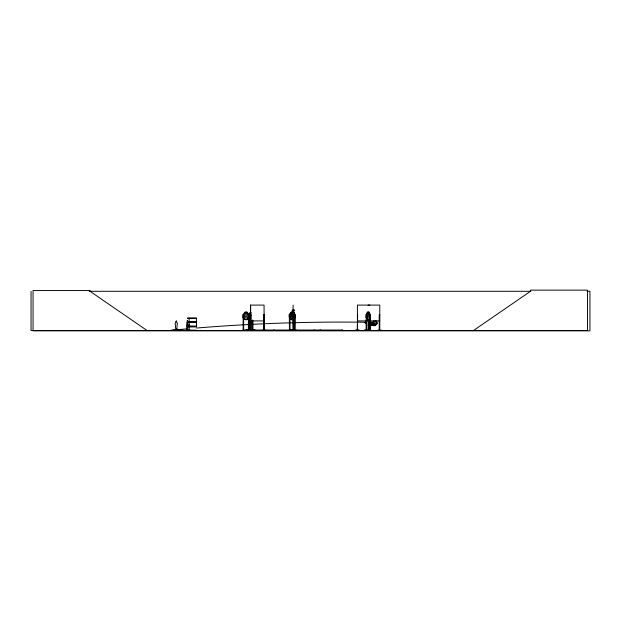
<?xml version="1.0" encoding="UTF-8"?>
<svg xmlns="http://www.w3.org/2000/svg" width="621" height="621" viewBox="0 0 621 621"><rect width="100%" height="100%" fill="white"/><g stroke="black" fill="none" stroke-linecap="round" stroke-linejoin="round"><path stroke-width="0.93" d="M189.157 324.317L189.157 326.134L189.149 322.493M196.546 324.317L196.546 322.493L187.581 322.493M296.178 330.232C277.804 330.698 308.808 330.271 289.968 330.116M187.542 329.93L187.627 324.845A1.32 0.45 -90 0 0 187.542 322.773L187.612 321.344L187.542 322.773M366.607 314.575L366.716 330.504M369.992 314.575L370.489 314.707L370.489 330.527L370.388 329.953M187.068 330.023L186.999 324.845A1.32 0.45 -90 0 1 187.092 322.773L187.55 320.878M187.092 322.773L187.332 320.708M187.472 329.177L187.837 329.169M187.526 329.425L187.472 329.208M176.822 329.93L177.101 324.845A1.32 1.157 -90 0 0 176.861 322.773L176.535 320.77M243.68 314.614L243.098 314.707L243.16 330.527M248.416 314.676L248.369 330.527M289.945 314.575L289.968 330.527M294.734 314.575L294.579 330.527M369.301 322.648L369.728 322.571L369.254 322.648M368.424 324.969L375.449 324.969L375.449 325.505L368.377 325.443L368.424 324.907L368.99 324.985M368.812 325.482L368.827 324.907M369.014 325.505L368.377 325.443M176.744 329.371L176.442 329.177M176.24 329.293L176.659 329.177M187.658 330.046L187.061 329.953M189.126 330.519L189.149 326.863M248.858 330.519L248.842 329.953M249.052 330.488L249.037 314.707L249.564 314.676M249.293 330.496L249.285 317.215L251.241 312.565M250.442 312.239L249.836 316.586L250.651 318.076M246.716 330.481L255.107 330.232L246.7 330.488M365.451 321.965L364.659 322.61L365.451 323.254M355.173 330.481L359.38 330.527M359.38 330.201L355.181 330.232L359.349 330.232M177.614 330.519L181.045 330.356M187.682 330.519L187.713 329.666L186.688 329.666L186.688 330.356M291.288 312.239L290.31 314.707L290.31 316.586L291.971 318.62L294.199 316.586L294.199 314.707L293.236 312.239L291.288 312.239L289.339 314.707L289.433 330.527M294.672 314.676L295.177 314.707L295.115 330.527M249.2 314.684L250.426 312.169L249.184 314.707L249.2 330.527M250.473 314.684L249.2 317.191L250.442 319.636M249.2 319.706L250.473 322.214L251.722 322.214L252.506 320.506M251.722 322.214L252.537 320.537M368.998 312.169L367.531 312.169L366.134 314.684L366.763 314.707L366.801 330.527M368.952 312.169L370.403 314.684L370.403 317.191L368.998 319.699L367.531 319.699L366.134 317.191L366.18 314.684L367.578 312.169M368.952 319.699L370.31 317.168M293.337 311.307L294.548 310.073L293.562 311.618L294.548 313.209L293.306 311.952L292.08 313.209L293.073 311.641L292.111 310.073L293.337 311.307L294.098 310.073M293.236 315.81L292.576 316.78L291.924 316.78L291.296 315.81L291.924 312.565L292.576 312.565L293.236 314.707M246.972 319.636L248.92 317.168M248.982 317.191L247.003 319.699L244.992 319.699L243.013 317.191L243.013 314.684L244.992 312.169L247.003 312.169L248.982 314.684L248.967 330.527M293.236 319.636L295.185 317.168M373.912 320.731L372.856 322.035L372.856 323.331L373.912 324.62L375.239 324.62C377.84 324.48 377.886 320.793 375.239 320.731M368.571 325.505L368.571 320.289M175.984 330.527L175.751 329.666M177.148 330.356L196.562 330.38M177.373 330.527L177.49 329.666L176.83 329.666M375.255 325.66L377.079 323.681M473.466 330.527L530.474 291.296L530.474 290.139L587.474 290.139L587.474 330.527L31.05 330.527L31.05 291.296M364.108 330.488L373.531 330.496M170.977 330.434L170.62 330.217L174.726 330.356M175.867 330.527L175.751 330.356M289.867 314.676L289.37 314.707M89.331 291.296L530.769 291.296M587.039 291.296L589.95 291.296L589.95 330.861L33.053 330.861L33.053 290.55L90.061 290.55L90.061 291.296L147.061 330.527M293.112 309.755L293.174 317.284M246.972 312.239L245.023 312.239L244.045 314.707L244.045 316.586L245.357 318.076L246.653 318.076L247.934 316.586L247.934 314.707L246.972 312.239L248.92 314.707L248.416 314.513M368.975 312.239L367.554 312.239L366.864 314.707L366.864 316.586L367.787 318.076L368.711 318.076L369.611 316.586L368.928 312.239M368.509 312.565L368.005 312.565L367.562 314.707L368.005 316.78L368.936 315.81L368.463 312.565M249.533 314.482L249.564 330.527M369.914 314.676L370.069 330.527L370.116 314.707M370.357 314.684L370.279 330.527M264.065 314.707L263.708 330.527M293.104 314.707L293.314 330.527M379.796 314.707L379.268 314.707L379.221 330.527M250.837 315.072L251.241 315.072M289.277 315.934L295.247 315.934M249.285 317.215L250.426 319.699M366.134 317.191L367.601 319.636M187.581 318.115L196.562 318.115M187.581 318.239L196.562 318.247L196.546 321.763L187.581 321.763M187.589 318.472L196.546 318.472M250.643 320.917L264.065 320.917M357.409 320.917L379.796 320.917M187.534 322.02L196.601 322.02M250.442 322.152L251.699 322.152M187.534 322.245L196.601 322.245M369.573 322.291L368.99 322.291L368.99 322.943M368.812 322.943L369.743 322.943L368.812 323.114M186.999 324.845L187.169 329.93M373.524 325.66C371.032 325.715 371.932 318.526 371.707 323.681L373.477 325.66L375.301 325.66M187.581 326.134L196.554 326.134L196.554 322.493M187.534 326.382L196.601 326.382M187.534 326.607L196.601 326.607M187.581 326.863L196.554 326.863M176.884 329.06L176.302 329.06L176.302 330.217M175.665 329.93L176.861 329.93M243.696 329.953L243.036 329.953L243.036 330.527M357.215 329.953L357.843 329.953L357.836 330.527M366.817 329.953L366.18 329.953L366.196 330.527L366.235 314.707M370.543 329.953L369.914 329.953L369.922 330.527M379.214 329.953L379.85 329.953L379.835 330.527M173.158 330.108L174.035 330.108M181.689 330.108L182.566 330.108M243.696 330.116L255.091 330.201M262.497 330.225L265.625 330.225M377.684 330.527L381.907 330.488L377.739 330.488M186.742 330.217L196.546 330.271M381.876 330.225L377.692 330.201M177.505 330.434L170.635 330.434M187.317 320.684L187.612 321.344M295.34 330.488L295.239 329.953M372.6 330.481L364.147 330.209L373.516 330.488M250.457 330.481L250.55 305.09M368.408 325.482L368.424 320.289M289.339 317.168L291.288 319.636M243.075 317.168L245.023 319.636M250.651 320.591L249.836 319.101L249.836 317.215L250.876 314.707L250.9 330.527M249.285 319.683L250.496 322.152M250.628 330.496L250.643 305.09L264.065 305.09L264.111 330.527M175.704 329.93L175.425 324.845A1.32 1.157 -90 0 1 175.704 322.773L175.704 321.344M379.695 330.527L379.796 305.09L357.409 305.09L357.409 330.527M379.648 314.707L379.563 330.527M379.415 314.707L379.478 330.527M379.291 329.953L379.369 330.527M375.301 324.969L375.301 325.505M373.477 321.259L373.493 325.66M369.674 322.159L369.611 330.527M369.363 323.114L369.324 330.527L369.278 322.943M368.944 323.114L368.944 330.527L368.858 320.289M368.711 320.289L368.711 324.907M366.53 329.953L366.553 330.527M366.382 314.707L366.382 330.527M357.649 314.707L357.269 330.527M357.479 329.953L357.502 330.527M342.722 330.527L342.722 330.038L245.567 330.038L245.567 330.527M341.907 330.038L341.907 330.527M320.878 330.038L320.878 330.527M320.063 330.038L320.063 330.527M314.738 330.038L314.738 330.527M313.923 330.038L313.923 330.527M294.703 329.953L294.703 330.527M293.376 329.953L293.376 330.527M293.104 305.09L293.104 330.527M292.902 330.038L292.902 330.527M292.087 330.038L292.087 330.527M291.272 330.038L291.272 330.527M289.844 329.953L289.844 330.527M289.308 329.953L289.324 330.527M274.358 330.038L274.358 330.527M273.543 330.038L273.543 330.527M263.956 314.707L263.917 330.527M263.84 314.707L263.816 330.527M263.296 330.038L263.296 330.527M252.801 320.289L252.84 330.527M252.638 320.289L252.638 330.527M252.553 329.953L252.553 330.527M252.468 320.289L252.429 330.527M252.305 320.289L252.266 330.527M250.76 314.707L250.752 330.527M249.518 329.953L249.409 330.527M248.307 329.953L248.307 330.527M246.382 330.038L246.382 330.527M243.572 314.505L243.696 330.527M189.149 318.262L189.157 321.763M182.97 330.356L181.278 330.356M177.35 329.666L177.35 330.217L175.363 330.217L175.363 329.666M176.962 329.666L176.962 330.356M176.838 329.06L176.83 330.217M175.883 330.217L175.883 329.666L175.231 329.666L175.231 330.356M172.149 330.217A1774.275 1769.935 90 0 1 187.208 328.835M196.632 328.035A1774.275 1769.935 90 0 1 364.729 322.237M368.098 305.206A4.984 3.524 -90 0 1 369.93 305.206M365.614 322.415C366.188 325.163 367.213 320.529 365.614 322.415M245.668 312.565L245.031 315.81L245.668 316.78L246.312 316.78L246.972 314.707L246.312 312.565L245.668 312.565M294.098 315.282L293.337 316.508L292.111 315.282L293.073 316.842L292.08 318.41L293.306 317.16L294.548 318.41L293.562 316.826L294.548 315.282L294.09 315.282M291.257 312.169L289.277 314.684L289.277 317.191L291.257 319.699L293.267 319.699L295.247 317.191L295.247 314.684L293.267 312.169L291.257 312.169M374.463 321.709L373.772 322.346L374.463 323.657L376.8 322.99L376.753 322.346L374.463 321.709M370.714 322.159L369.557 322.159L369.557 323.067L370.714 323.067L370.714 322.159"/></g></svg>
